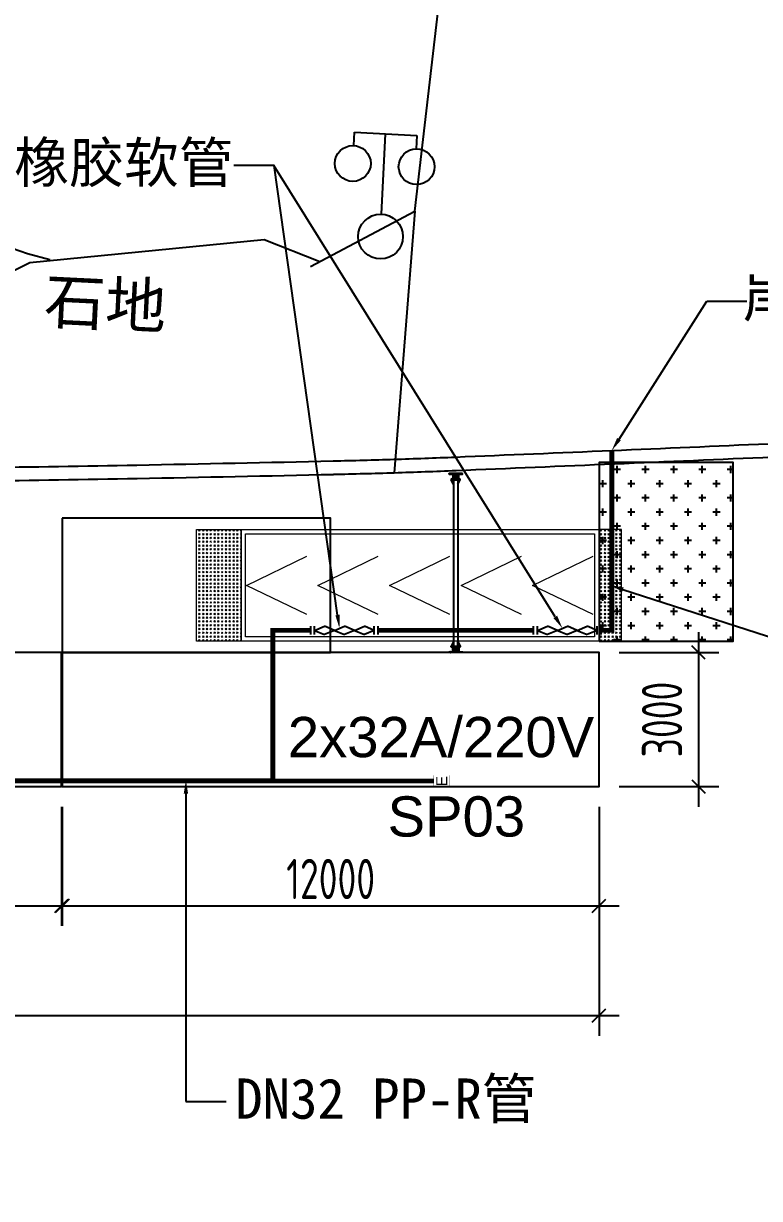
# Model space of a CAD drawing. Header units: millimetres. Extents: x 4 to 2106212, y -117026 to 198097.
# Drawn here: x 975529 to 991983, y -88960 to -62681 of the extents above; entities that cross this region are included whole.
import ezdxf
from ezdxf import colors
from ezdxf.entities.mleader import LeaderData, LeaderLine
from ezdxf.enums import TextEntityAlignment as Align
from ezdxf.math import Vec2, Vec3

# ---------------------------------------------------------------- set-up
doc = ezdxf.new("R2010")
doc.units = ezdxf.units.MM
doc.linetypes.add('CENTER', pattern=[0.6, 0.375, -0.075, 0.075, -0.075])
for name, color, linetype in [('HR-pontoon', 161, 'Continuous'), ('水电箱', 40, 'Continuous'), ('粗实线', 7, 'Continuous'), ('给水', 3, 'Continuous'), ('给水管', 80, 'Continuous')]:
    doc.layers.add(name, color=color, linetype=linetype)
doc.layers.add('抱桩器', color=1, linetype='Continuous', lineweight=18)
doc.layers.add('文本', color=3, linetype='Continuous', lineweight=13)
doc.styles.add('Arial', font='arial.ttf')
doc.styles.add('hztxt', font='ros1.shx', dxfattribs={"width": 0.8, "bigfont": 'hztxt.shx'})
doc.styles.get("Standard").update_dxf_attribs({"font": 'arial.ttf'})
doc.styles.add('宋体', font='')
doc.styles.get('宋体').set_extended_font_data('SimSun')
doc.linetypes.add('10422', pattern='A,2,[150,AAA.SHX,S=1,R=0,X=0,Y=1],2,[177,AAA.SHX,S=1,R=0,X=0,Y=0.8],1e-09', length=4)
doc.linetypes.add('444', pattern='A,4.5,[145,AAA.SHX,S=1,R=0,X=0,Y=1],4.5,-0.5,[146,AAA.SHX,S=1,R=0,X=0,Y=0],-0.5', length=10)
doc.dimstyles.new('DIM-300', dxfattribs={"dimscale": 300, "dimtxt": 3, "dimasz": 1, "dimexe": 1.5, "dimexo": 1.5, "dimgap": 0.5, "dimtad": 1, "dimdec": 0, "dimzin": 0, "dimdsep": 46, "dimtxsty": 'hztxt', "dimblk": 'OBLIQUE', "dimcen": 0, "dimdle": 1.5, "dimclrd": 9, "dimclre": 9, "dimclrt": 6, "dimadec": 0, "dimazin": 0, "dimtfac": 1, "dimtdec": 0, "dimtix": 1, "dimtofl": 0, "dimtmove": 2, "dimatfit": 0, "dimfxl": 5, "dimtolj": 1, "dimtzin": 0, "dimarcsym": 0})
pattern_1 = [(225, (43212.285, 45564.743), (4.49012806, -4.49012806), []), (225, (43207.795, 45564.743), (4.49012806, -4.49012806), [7.9375, -1.5875, 0, -1.5875])]
pattern_2 = [(225, (-344287.005, -129412.7357), (4.49012806, -4.49012806), []), (225, (-344291.495, -129412.7357), (4.49012806, -4.49012806), [7.9375, -1.5875, 0, -1.5875])]

# ---------------------------------------------------------------- blocks, each defined once
blk = doc.blocks.new('_Oblique')
at = {"color": 0, "linetype": 'ByBlock', "lineweight": -2}
blk.add_line((-0.5, -0.5), (0.5, 0.5), dxfattribs=at)
blk = doc.blocks.new('*D2058')
at = {"color": 9, "lineweight": -2, "transparency": 16777216}
for p, q in [((990621, -76297), (990621, -80197)), ((988846, -76747), (991071, -76747)), ((988846, -79747), (991071, -79747))]:
    blk.add_line(p, q, dxfattribs=at)
at = {"layer": 'Defpoints', "color": 0, "transparency": 16777216}
for p in [(988396, -76747), (988396, -79747), (990621, -79747)]:
    blk.add_point(p, dxfattribs=at)
at = {"color": 9, "lineweight": -2, "transparency": 16777216, "xscale": 300, "yscale": 300, "zscale": 300}
for p, rotation in [((990621, -76747), 90), ((990621, -79747), 270)]:
    blk.add_blockref('_Oblique', p, dxfattribs=dict(at, rotation=rotation))
at = {"color": 6, "transparency": 16777216, "insert": (989804, -78247), "char_height": 900, "attachment_point": 5, "rotation": 90, "style": 'hztxt'}
blk.add_mtext('\\A1;3000', dxfattribs=at)
blk = doc.blocks.new('*D2064')
at = {"color": 9, "lineweight": -2, "transparency": 16777216}
for p, q in [((964381, -80197), (964381, -82864)), ((976381, -80197), (976381, -82864)), ((963931, -82414), (976831, -82414))]:
    blk.add_line(p, q, dxfattribs=at)
at = {"layer": 'Defpoints', "color": 0, "transparency": 16777216}
for p in [(964381, -79747), (976381, -79747), (976381, -82414)]:
    blk.add_point(p, dxfattribs=at)
at = {"color": 9, "lineweight": -2, "transparency": 16777216, "xscale": 300, "yscale": 300, "zscale": 300, "rotation": 180}
blk.add_blockref('_Oblique', (964381, -82414), dxfattribs=at)
at = {"color": 9, "lineweight": -2, "transparency": 16777216, "xscale": 300, "yscale": 300, "zscale": 300}
blk.add_blockref('_Oblique', (976381, -82414), dxfattribs=at)
at = {"color": 6, "transparency": 16777216, "insert": (970381, -81814), "char_height": 900, "attachment_point": 5, "style": 'hztxt'}
blk.add_mtext('\\A1;12000', dxfattribs=at)
blk = doc.blocks.new('*D2065')
at = {"color": 9, "lineweight": -2, "transparency": 16777216}
for p, q in [((976396, -80197), (976396, -82864)), ((988396, -80197), (988396, -82864)), ((975946, -82414), (988846, -82414))]:
    blk.add_line(p, q, dxfattribs=at)
at = {"layer": 'Defpoints', "color": 0, "transparency": 16777216}
for p in [(976396, -79747), (988396, -79747), (988396, -82414)]:
    blk.add_point(p, dxfattribs=at)
at = {"color": 9, "lineweight": -2, "transparency": 16777216, "xscale": 300, "yscale": 300, "zscale": 300, "rotation": 180}
blk.add_blockref('_Oblique', (976396, -82414), dxfattribs=at)
at = {"color": 9, "lineweight": -2, "transparency": 16777216, "xscale": 300, "yscale": 300, "zscale": 300}
blk.add_blockref('_Oblique', (988396, -82414), dxfattribs=at)
at = {"color": 6, "transparency": 16777216, "insert": (982396, -81814), "char_height": 900, "attachment_point": 5, "style": 'hztxt'}
blk.add_mtext('\\A1;12000', dxfattribs=at)
blk = doc.blocks.new('*U2051')
at = {"layer": '抱桩器'}
h = blk.add_hatch(dxfattribs=at)
h.set_pattern_fill('GOST_GLASS', color=252, scale=10, angle=90)
h.set_pattern_definition([(135, (-669974.417, -109419.865), (5e-15, 84.852814), [50, -70]), (135, (-669974.417, -109398.65), (5e-15, 84.852814), [20, -100]), (135, (-669995.63, -109419.865), (5e-15, 84.852814), [20, -100])])
h.paths.add_polyline_path([(-3750, 1250), (-3750, -1250), (-4750, -1250), (-4750, 1250)])
h = blk.add_hatch(dxfattribs=at)
h.set_pattern_fill('GOST_GLASS', color=252, scale=10, angle=90)
h.set_pattern_definition([(135, (-673974.717, -109419.865), (5e-15, 84.852814), [50, -70]), (135, (-673974.717, -109398.65), (5e-15, 84.852814), [20, -100]), (135, (-673995.93, -109419.865), (5e-15, 84.852814), [20, -100])])
h.paths.add_polyline_path([(4250, 1250), (4250, -1250), (4750, -1250), (4750, 1250)])
at = {"layer": '抱桩器', "color": 252}
for points in [[(-3750, 1250), (-3750, -1250), (-4750, -1250), (-4750, 1250)], [(4250, -1250), (-3750, -1250), (-3750, 1250), (4250, 1250)], [(4150, -1150), (-3650, -1150), (-3650, 1150), (4150, 1150)], [(4250, 1250), (4250, -1250), (4750, -1250), (4750, 1250)]]:
    blk.add_lwpolyline(points, close=True, dxfattribs=at)
for points in [[(-2284, -650), (-3634, 0), (-2284, 650)], [(-684, -650), (-2034, 0), (-684, 650)], [(916, -650), (-434, 0), (916, 650)], [(2516, -650), (1166, 0), (2516, 650)], [(4116, -650), (2766, 0), (4116, 650)]]:
    blk.add_lwpolyline(points, dxfattribs=at)
blk = doc.blocks.new('*U2052')
at = {"color": 0, "linetype": 'ByBlock', "lineweight": -2, "transparency": 16777216}
blk.add_blockref('*U2051', (0, 0), dxfattribs=at)
blk = doc.blocks.new('*D2059')
at = {"color": 9, "lineweight": -2, "transparency": 16777216}
for p, q in [((918321, -80197), (918321, -85319)), ((988396, -80197), (988396, -85319)), ((917871, -84869), (988846, -84869))]:
    blk.add_line(p, q, dxfattribs=at)
at = {"layer": 'Defpoints', "color": 0, "transparency": 16777216}
for p in [(918321, -79747), (988396, -79747), (988396, -84869)]:
    blk.add_point(p, dxfattribs=at)
at = {"color": 9, "lineweight": -2, "transparency": 16777216, "xscale": 300, "yscale": 300, "zscale": 300, "rotation": 180}
blk.add_blockref('_Oblique', (918321, -84869), dxfattribs=at)
at = {"color": 9, "lineweight": -2, "transparency": 16777216, "xscale": 300, "yscale": 300, "zscale": 300}
blk.add_blockref('_Oblique', (988396, -84869), dxfattribs=at)
at = {"color": 6, "transparency": 16777216, "insert": (953358, -84269), "char_height": 900, "attachment_point": 5, "style": 'hztxt'}
blk.add_mtext('\\A1;70075', dxfattribs=at)
blk = doc.blocks.new('*U2055')
h = blk.add_hatch()
h.set_pattern_fill('CROSS', color=252, scale=50, angle=90)
h.set_pattern_definition([(90, (-479955.5, -94961.22), (-317.5, 317.5), [158.75, -476.25]), (180, (-479876.12, -94881.85), (-317.5, -317.5), [158.75, -476.25])])
h.paths.add_polyline_path([(1500, 2000), (-1500, 2000), (-1500, -2000), (1500, -2000)])
at = {"layer": 'HR-pontoon'}
blk.add_lwpolyline([(-1500, -2000), (1500, -2000), (1500, 2000), (-1500, 2000)], close=True, dxfattribs=at)
blk = doc.blocks.new('*U2056')
at = {"color": 0, "linetype": 'ByBlock', "lineweight": -2, "transparency": 16777216}
blk.add_blockref('*U2055', (0, 0), dxfattribs=at)
blk = doc.blocks.new('*U1997')
h = blk.add_hatch()
h.set_pattern_fill('ANSI35', color=4, angle=180)
h.set_pattern_definition(pattern_1)
h.paths.add_polyline_path([(24, -89), (36, -89), (36, -67), (24, -67)])
h.paths.add_polyline_path([(24, -31), (36, -31), (36, 11), (24, 11)])
h.paths.add_polyline_path([(-100, 11), (100, 11), (100, 21), (-100, 21)])
h.paths.add_polyline_path([(-36, -31), (-24, -31), (-24, 11), (-36, 11)])
h.paths.add_polyline_path([(-36, -89), (-24, -89), (-24, -67), (-36, -67)])
h = blk.add_hatch()
h.set_pattern_fill('ANSI35', color=4, angle=180)
h.set_pattern_definition(pattern_2)
h.paths.add_polyline_path([(-129, -116), (-150, -116), (-150, -104), (-129, -104)])
h.paths.add_polyline_path([(111, -116), (-111, -116), (-111, -104), (111, -104)])
h.paths.add_polyline_path([(150, -116), (129, -116), (129, -104), (150, -104)])
h.paths.add_polyline_path([(66, -104), (54, -104), (54, -67), (66, -67)])
h.paths.add_polyline_path([(66, -31), (54, -31), (54, -4), (66, -4)])
h.paths.add_polyline_path([(6, -31), (-6, -31), (-6, -4), (6, -4)])
h.paths.add_polyline_path([(6, -104), (-6, -104), (-6, -67), (6, -67)])
h.paths.add_polyline_path([(-54, -104), (-66, -104), (-66, -67), (-54, -67)])
h.paths.add_polyline_path([(-54, -31), (-66, -31), (-66, -4), (-54, -4)])
at = {"color": 4}
for points in [[(100, 11), (-100, 11), (-100, 21), (100, 21), (100, 11)], [(-36, -89), (-36, 11), (-24, 11), (-24, -89), (-36, -89)], [(24, -89), (24, 11), (36, 11), (36, -89), (24, -89)], [(150, -116), (-150, -116), (-150, -104), (150, -104), (150, -116)], [(-66, -104), (-66, -4), (-54, -4), (-54, -104), (-66, -104)], [(-6, -104), (-6, -4), (6, -4), (6, -104), (-6, -104)], [(54, -104), (54, -4), (66, -4), (66, -104), (54, -104)]]:
    blk.add_lwpolyline(points, dxfattribs=at)
at = {"layer": 'Defpoints', "color": 4}
for points in [[(-100, 21), (-50, 21), (-50, 121), (-100, 21)], [(100, 21), (50, 21), (50, 121), (100, 21)]]:
    blk.add_lwpolyline(points, dxfattribs=at)
at = {"layer": 'Defpoints', "color": 4, "linetype": 'CENTER', "ltscale": 2}
for points in [[(-129, -116), (-111, -116), (-111, -104), (-129, -104)], [(-66, -31), (-54, -31), (-54, -67), (-66, -67)], [(-36, -31), (-24, -31), (-24, -67), (-36, -67)], [(-6, -31), (6, -31), (6, -67), (-6, -67)], [(24, -31), (36, -31), (36, -67), (24, -67)], [(54, -31), (66, -31), (66, -67), (54, -67)], [(129, -116), (111, -116), (111, -104), (129, -104)]]:
    blk.add_lwpolyline(points, close=True, dxfattribs=at)
for points in [[(-120, -99), (-120, -111), (-120, -121)], [(-66, -49), (66, -49)], [(-66, -49), (66, -49)], [(120, -99), (120, -111), (120, -121)]]:
    blk.add_lwpolyline(points, dxfattribs=at)
blk = doc.blocks.new('*U2004')
at = {"layer": '粗实线', "color": 0, "linetype": 'ByBlock', "lineweight": -2, "transparency": 16777216}
blk.add_blockref('*U1997', (0, 0), dxfattribs=at)
blk = doc.blocks.new('*U2005')
h = blk.add_hatch()
h.set_pattern_fill('ANSI35', color=4, angle=180)
h.set_pattern_definition(pattern_1)
h.paths.add_polyline_path([(24, -89), (36, -89), (36, -67), (24, -67)])
h.paths.add_polyline_path([(24, -31), (36, -31), (36, 11), (24, 11)])
h.paths.add_polyline_path([(-100, 11), (100, 11), (100, 21), (-100, 21)])
h.paths.add_polyline_path([(-36, -31), (-24, -31), (-24, 11), (-36, 11)])
h.paths.add_polyline_path([(-36, -89), (-24, -89), (-24, -67), (-36, -67)])
h = blk.add_hatch()
h.set_pattern_fill('ANSI35', color=4, angle=180)
h.set_pattern_definition(pattern_2)
h.paths.add_polyline_path([(-129, -116), (-150, -116), (-150, -104), (-129, -104)])
h.paths.add_polyline_path([(111, -116), (-111, -116), (-111, -104), (111, -104)])
h.paths.add_polyline_path([(150, -116), (129, -116), (129, -104), (150, -104)])
h.paths.add_polyline_path([(66, -104), (54, -104), (54, -67), (66, -67)])
h.paths.add_polyline_path([(66, -31), (54, -31), (54, -4), (66, -4)])
h.paths.add_polyline_path([(6, -31), (-6, -31), (-6, -4), (6, -4)])
h.paths.add_polyline_path([(6, -104), (-6, -104), (-6, -67), (6, -67)])
h.paths.add_polyline_path([(-54, -104), (-66, -104), (-66, -67), (-54, -67)])
h.paths.add_polyline_path([(-54, -31), (-66, -31), (-66, -4), (-54, -4)])
at = {"color": 4}
for points in [[(100, 11), (-100, 11), (-100, 21), (100, 21), (100, 11)], [(-36, -89), (-36, 11), (-24, 11), (-24, -89), (-36, -89)], [(24, -89), (24, 11), (36, 11), (36, -89), (24, -89)], [(150, -116), (-150, -116), (-150, -104), (150, -104), (150, -116)], [(-66, -104), (-66, -4), (-54, -4), (-54, -104), (-66, -104)], [(-6, -104), (-6, -4), (6, -4), (6, -104), (-6, -104)], [(54, -104), (54, -4), (66, -4), (66, -104), (54, -104)]]:
    blk.add_lwpolyline(points, dxfattribs=at)
at = {"layer": 'Defpoints', "color": 4}
for points in [[(-100, 21), (-50, 21), (-50, 121), (-100, 21)], [(100, 21), (50, 21), (50, 121), (100, 21)]]:
    blk.add_lwpolyline(points, dxfattribs=at)
at = {"layer": 'Defpoints', "color": 4, "linetype": 'CENTER', "ltscale": 2}
for points in [[(-129, -116), (-111, -116), (-111, -104), (-129, -104)], [(-66, -31), (-54, -31), (-54, -67), (-66, -67)], [(-36, -31), (-24, -31), (-24, -67), (-36, -67)], [(-6, -31), (6, -31), (6, -67), (-6, -67)], [(24, -31), (36, -31), (36, -67), (24, -67)], [(54, -31), (66, -31), (66, -67), (54, -67)], [(129, -116), (111, -116), (111, -104), (129, -104)]]:
    blk.add_lwpolyline(points, close=True, dxfattribs=at)
for points in [[(-120, -99), (-120, -111), (-120, -121)], [(-66, -49), (66, -49)], [(-66, -49), (66, -49)], [(120, -99), (120, -111), (120, -121)]]:
    blk.add_lwpolyline(points, dxfattribs=at)
blk = doc.blocks.new('*U1996')
at = {"layer": '粗实线', "color": 0, "linetype": 'ByBlock', "lineweight": -2, "transparency": 16777216}
blk.add_blockref('*U2005', (0, 0), dxfattribs=at)
blk = doc.blocks.new('*U1971')
at = {"layer": '粗实线', "color": 4}
for points in [[(-50, 1863), (-50, -1863)], [(50, 1863), (50, -1863)]]:
    blk.add_lwpolyline(points, dxfattribs=at)
at = {"layer": '粗实线', "color": 4, "xscale": -1, "rotation": 179.9999997006857}
blk.add_blockref('*U1996', (0, 1884), dxfattribs=at)
at = {"layer": '粗实线', "color": 4, "rotation": 359.9999997006856}
blk.add_blockref('*U2004', (0, -1884), dxfattribs=at)
blk = doc.blocks.new('*U1972')
at = {"color": 0, "linetype": 'ByBlock', "lineweight": -2, "transparency": 16777216}
blk.add_blockref('*U1971', (0, 0), dxfattribs=at)
blk = doc.blocks.new('jytkjyk')
at = {"layer": '粗实线', "color": 252}
for p, q in [((520395, 136674), (522079, 151097)), ((519031, 138139, 100000), (519046, 138439, 100000)), ((519046, 138439, 100000), (520444, 138367, 100000)), ((519656, 136605, 100000), (519745, 138403, 100000)), ((520444, 138367, 100000), (520429, 138068, 100000)), ((518065, 135433), (520395, 136674)), ((520395, 136674, 13497), (519938, 130825, 13497)), ((511789, 135526), (517030, 136038)), ((517030, 136038), (518275, 135545)), ((506025, 132614), (511789, 135526))]:
    blk.add_line(p, q, dxfattribs=at)
at = {"layer": '粗实线', "color": 252, "linetype": 'Continuous'}
for p, q in [((511226, 135903, 13000), (511737, 135729, 13000)), ((511737, 135729, 13000), (512234, 135590, 13000))]:
    blk.add_line(p, q, dxfattribs=at)
at = {"layer": '粗实线', "color": 252}
for centre, radius in [((519011, 137740, 100000), 400), ((520436, 137668, 100000), 400), ((519631, 136106, 100000), 500)]:
    blk.add_circle(centre, radius, dxfattribs=at)
at = {"layer": '粗实线', "color": 252, "linetype": '444'}
for centre, radius, start, end in [((374450, 3658298), 3530179, 272.3842, 272.497756), ((515741, 264842), 133783, 271.79402, 272.3842), ((506257, 536984), 406065, 270.62317, 271.1187), ((483543, 1700180), 1569483, 271.1187, 271.278791), ((515194, 282309), 151258, 271.27879, 271.79402)]:
    blk.add_arc(centre, radius, start, end, dxfattribs=at)
at = {"layer": '粗实线', "color": 252, "linetype": '10422'}
for centre, radius, start, end in [((374450, 3658298), 3530479, 272.3842, 272.499215), ((515741, 264842), 134083, 271.79402, 272.3842), ((506257, 536984), 406365, 270.62317, 271.1187), ((483543, 1700180), 1569783, 271.1187, 271.278791), ((515194, 282309), 151558, 271.27879, 271.79402)]:
    blk.add_arc(centre, radius, start, end, dxfattribs=at)
blk.add_blockref('*U1972', (521312, 128805))
at = {"layer": '粗实线', "color": 252, "linetype": 'Continuous', "style": '宋体'}
blk.add_text('石地', height=1000, rotation=357.1643, dxfattribs=at).set_placement((513481, 134627, 100000), align=Align.MIDDLE)
blk = doc.blocks.new('水电箱A')
at = {"layer": '水电箱', "color": 2, "const_width": 3}
blk.add_lwpolyline([(-30, 210), (270, 210), (270, -210), (-30, -210)], close=True, dxfattribs=at)
at = {"layer": '水电箱', "color": 2}
blk.add_text('E', height=300, dxfattribs=at).set_placement((-24, -153))
blk = doc.blocks.new('fEERER')
at = {"layer": '给水', "color": 5}
for p, q in [((-308, 1256), (0, 1256)), ((-154, 1114), (-308, 742)), ((-308, 1114), (0, 1114)), ((-154, 1114), (0, 742)), ((-154, 371), (-308, 742)), ((-154, 371), (0, 742)), ((-154, 371), (-308, 0)), ((-154, -371), (-308, 0)), ((-154, 371), (0, 0)), ((-154, -371), (0, 0)), ((-154, -371), (-308, -742)), ((-154, -371), (0, -742)), ((-154, -1114), (-308, -742)), ((-154, -1114), (0, -742)), ((-308, -1114), (0, -1114)), ((-308, -1256), (0, -1256))]:
    blk.add_line(p, q, dxfattribs=at)

msp = doc.modelspace()

# ---------------------------------------------------------------- linework, layer by layer
at = {"layer": 'HR-pontoon'}
for points in [[(976395.5315, -73746.8332), (976395.5315, -76746.8332), (982395.5315, -76746.8332), (982395.5315, -73746.8332)], [(964380.5315, -76746.8331), (964380.5315, -79746.8331), (976380.5315, -79746.8332), (976380.5315, -76746.8332)], [(976395.5315, -76746.8332), (976395.5315, -79746.8332), (988395.5315, -79746.8332), (988395.5315, -76746.8332)]]:
    msp.add_lwpolyline(points, close=True, dxfattribs=at)
at = {"layer": '给水管', "color": 4, "lineweight": -3}
msp.add_lwpolyline([(988441.4083, -76253.1826, 110, 110, 0), (988681.4388, -76253.1826, 110, 110, 0), (988681.4388, -72229.6657, 110, 110, 0)], format="xyseb", dxfattribs=at)
at = {"layer": '给水管', "color": 4, "lineweight": -3, "const_width": 110}
for points in [[(981950.1024, -76253.1826), (981103.6068, -76253.1826), (981103.6068, -79621.5692), (981556.5053, -79621.5692), (981556.5053, -79621.5692)], [(986934.3989, -76253.1826), (983457.1117, -76253.1826)], [(984702.5636, -79621.9975), (931456.4018, -79614.7497)]]:
    msp.add_lwpolyline(points, dxfattribs=at)

# ---------------------------------------------------------------- block references
for name, p in [('jytkjyk', (463880.0711, -203551.8445)), ('*U2056', (989895.5638, -74496.8081)), ('*U2052', (984145.5393, -75246.8331))]:
    msp.add_blockref(name, p)
at = {"xscale": 0.6, "yscale": 0.6, "zscale": 0.6, "rotation": 89.99999999999999}
for p in [(982703.6071, -76160.6991), (987687.9036, -76160.6991)]:
    msp.add_blockref('fEERER', p, dxfattribs=at)
at = {"layer": '水电箱', "xscale": 0.8322380112224056, "yscale": 0.8322380112224056, "zscale": 0.8322380112224056, "rotation": 89.99999970068552}
msp.add_blockref('水电箱A', (984877.3336, -79721.866), dxfattribs=at)

# ---------------------------------------------------------------- texts
at = {"layer": '文本', "color": 7, "style": 'Arial'}
for s, p in [('2x32A/220V', (981438.3548, -78639.443)), ('SP03', (983668.1738, -80415.2453))]:
    msp.add_text(s, height=900, dxfattribs=at).set_placement(p, align=Align.MIDDLE_LEFT)

# ---------------------------------------------------------------- dimensions: what is measured, and where the dimension line sits
dim = msp.add_linear_dim(base=(990620.5359, -79746.8329), p1=(988395.5307, -76746.834), p2=(988395.5307, -79746.8329), angle=89.9999997, dimstyle='DIM-300')
dim.commit()
dim.dimension.update_dxf_attribs({"geometry": '*D2058', "text_midpoint": (989803.8192, -78246.8335), "dimtype": 160})
for base, p1, p2, picture, middle in [((988395.5307, -84869.1895), (918320.5313, -79746.8331), (988395.5307, -79746.8329), '*D2059', (953358.031, -84269.1895)), ((976380.5315, -82414.2035), (964380.5315, -79746.8331), (976380.5315, -79746.8332), '*D2064', (970380.5315, -81814.2035)), ((988395.5307, -82414.2035), (976395.5315, -79746.8332), (988395.5307, -79746.8329), '*D2065', (982395.5311, -81814.2035))]:
    dim = msp.add_linear_dim(base=base, p1=p1, p2=p2, dimstyle='DIM-300')
    dim.commit()
    dim.dimension.update_dxf_attribs({"geometry": picture, "text_midpoint": middle})

# ---------------------------------------------------------------- leaders
at = {"layer": '文本', "color": 1}
ml = msp.add_multileader_mtext('Standard', dxfattribs=at)
ml.set_content('{\\fSimSun|b0|i0|c134|p2;DN32 橡胶软管}', color=1)
ml.set_leader_properties()
ml.build(insert=Vec2(0, 0))
ml.multileader.update_dxf_attribs({"dogleg_length": 900, "arrow_head_size": 300})
ctx = ml.context
ctx.base_point, ctx.char_height, ctx.arrow_head_size, ctx.landing_gap_size, ctx.plane_origin = Vec3(972008.6156, -65854.2665), 900, 300, 1, Vec3(964793.5588, -64702.5567)
ctx.text_align_type = 2
notes = []
notes.append((ctx, [(1, (1, 1, 0), (981130.6156, -65854.2665), (-1, 0), 900, [(0, [(982592.2377, -76206.9408)], 0, [])])]))
ctx.mtext.insert, ctx.mtext.alignment, ctx.mtext.flow_direction = Vec3(980229.6156, -65339.2665), 3, 5
ml = msp.add_multileader_mtext('Standard', dxfattribs=at)
ml.set_content('', color=1)
ml.set_leader_properties()
ml.build(insert=Vec2(0, 0))
ml.multileader.update_dxf_attribs({"dogleg_length": 900, "arrow_head_size": 300})
ctx = ml.context
ctx.base_point, ctx.char_height, ctx.arrow_head_size, ctx.landing_gap_size, ctx.plane_origin = Vec3(980226.6156, -65854.2665), 900, 300, 1, Vec3(987576.5343, -76206.9408)
ctx.text_align_type = 2
notes.append((ctx, [(0, (1, 1, 0), (981128.6156, -65854.2665), (-1, 0), 900, [(0, [(987576.5343, -76206.9408)], 0, [])])]))
ctx.mtext.insert, ctx.mtext.alignment, ctx.mtext.flow_direction = Vec3(980227.6156, -65404.2665), 3, 5
ml = msp.add_multileader_mtext('Standard', dxfattribs=at)
ml.set_content('{\\fSimSun|b0|i0|c134|p2;岸上供水接入点（甲方提供）}', color=1)
ml.set_leader_properties()
ml.build(insert=Vec2(0, 0))
ml.multileader.update_dxf_attribs({"dogleg_length": 900, "arrow_head_size": 300})
ctx = ml.context
ctx.base_point, ctx.char_height, ctx.arrow_head_size, ctx.landing_gap_size, ctx.plane_origin = Vec3(991703.3505, -68890.4982), 900, 300, 1, Vec3(991336.8349, -70690.878)
ctx.text_align_type = 2
notes.append((ctx, [(0, (1, 1, 0), (990803.3505, -68890.4982), (1, 0), 900, [(0, [(988681.4388, -72229.6657)], 0, [])])]))
ctx.mtext.insert, ctx.mtext.alignment, ctx.mtext.flow_direction = Vec3(1007569.3505, -68372.9982), 3, 5
ml = msp.add_multileader_mtext('Standard', dxfattribs=at)
ml.set_content('{\\fSimSun|b0|i0|c134|p2;DN32 PP-R管}', color=1)
ml.set_leader_properties()
ml.build(insert=Vec2(0, 0))
ml.multileader.update_dxf_attribs({"dogleg_length": 900, "arrow_head_size": 300})
ctx = ml.context
ctx.base_point, ctx.char_height, ctx.arrow_head_size, ctx.landing_gap_size, ctx.plane_origin = Vec3(995079.3802, -77038.804), 900, 300, 1, Vec3(994712.8647, -78839.1838)
ctx.text_align_type = 2
notes.append((ctx, [(0, (1, 1, 0), (994179.3802, -77038.804), (1, 0), 900, [(0, [(988645.5721, -75246.8331)], 0, [])])]))
ctx.mtext.insert, ctx.mtext.alignment, ctx.mtext.flow_direction = Vec3(1002020.3802, -76523.804), 3, 5
ml = msp.add_multileader_mtext('Standard', dxfattribs=at)
ml.set_content('{\\fSimSun|b0|i0|c134|p2;DN32 PP-R管}', color=1)
ml.set_leader_properties()
ml.build(insert=Vec2(0, 0))
ml.multileader.update_dxf_attribs({"dogleg_length": 900, "arrow_head_size": 300})
ctx = ml.context
ctx.base_point, ctx.char_height, ctx.arrow_head_size, ctx.landing_gap_size, ctx.plane_origin = Vec3(980059.8352, -86790.6759), 900, 300, 1, Vec3(975872.5877, -86790.6759)
ctx.text_align_type = 2
notes.append((ctx, [(0, (1, 1, 0), (979159.8352, -86790.6759), (1, 0), 900, [(0, [(979159.8352, -79605.6748)], 0, [])])]))
ctx.mtext.insert, ctx.mtext.alignment, ctx.mtext.flow_direction = Vec3(987000.8352, -86275.6759), 3, 5
for ctx, leaders in notes:
    for number, flags, end, landing, length, lines in leaders:
        leader = LeaderData()
        leader.index, (leader.has_last_leader_line, leader.has_dogleg_vector, leader.attachment_direction) = number, flags
        leader.last_leader_point, leader.dogleg_vector, leader.dogleg_length = Vec3(end), Vec3(landing), length
        for number, points, colour, breaks in lines:
            line = LeaderLine()
            line.index, line.vertices, line.color, line.breaks = number, Vec3.list(points), colors.encode_raw_color(colour), breaks
            leader.lines.append(line)
        ctx.leaders.append(leader)

doc.saveas('drawing.dxf')
